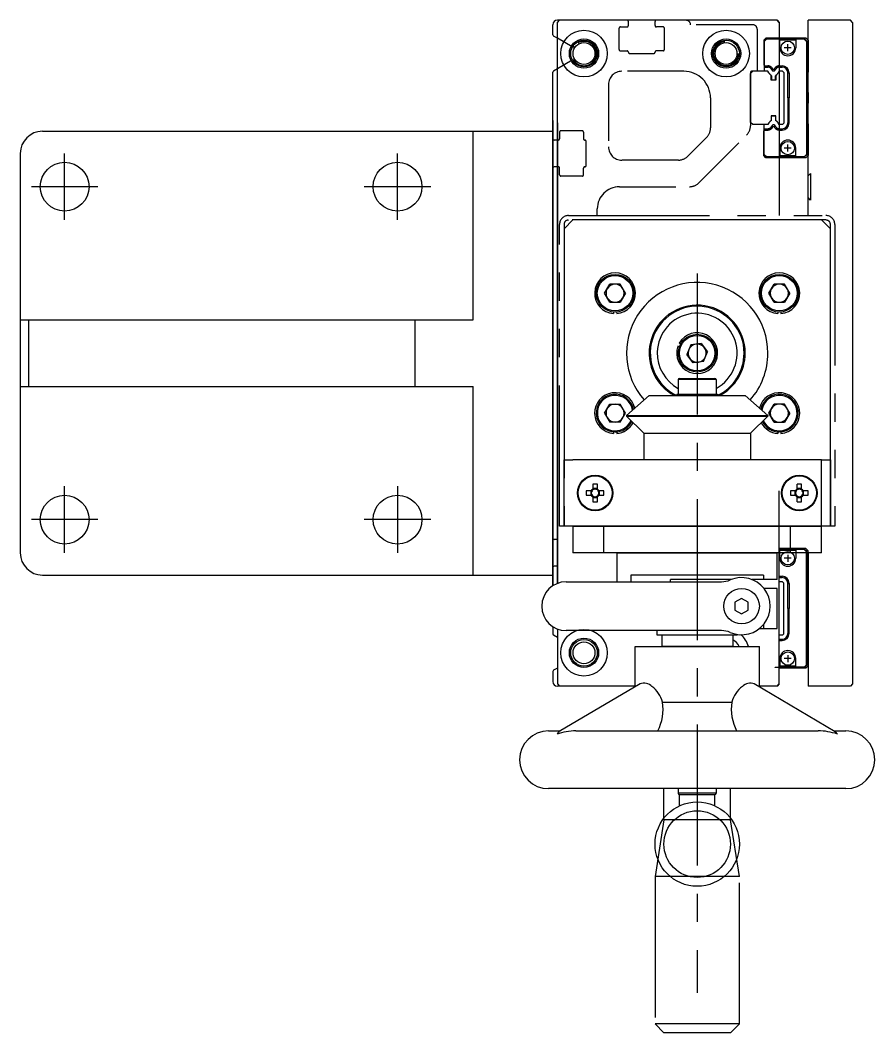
# Model space of a CAD drawing. Extents: x -165 to 327, y -498 to 35.
# Drawn here: x -152.5 to 40, y -193.1 to 35 of the extents above; entities that cross this region are included whole.
import ezdxf

# ---------------------------------------------------------------- set-up
doc = ezdxf.new("R2010")
doc.units = 0
for name, pattern in [('CENTER', [50.8, 31.75, -6.35, 6.35, -6.35]), ('DASHED', [19.05, 12.7, -6.35]), ('HIDDEN', [1.905, 1.27, -0.635]), ('PHANTOM', [63.5, 31.75, -6.35, 6.35, -6.35, 6.35, -6.35])]:
    doc.linetypes.add(name, pattern=pattern)
doc.layers.get('0').update_dxf_attribs({"linetype": 'CONTINUOUS'})

msp = doc.modelspace()

# ---------------------------------------------------------------- linework, layer by layer
at = {"color": 7, "linetype": 'CONTINUOUS'}
for p, q in [((-31, 35), (-31.5, 35)), ((-31.5, 34.5), (-31, 35)), ((-31.5, -91.87), (-31.5, 34.5)), ((18, 35), (-31, 35)), ((18, 35), (18.5, 34.5)), ((18.5, 34.5), (18, 35)), ((18.5, 34.5), (18.5, -9)), ((34.5, 35), (25, 35)), ((33, 35), (25, 35)), ((25, -9), (25, 35)), ((34.5, 35), (33, 35)), ((35, 34.5), (34.5, 35)), ((35, 34.5), (34.5, 35)), ((35, 34.5), (35, -114.5)), ((-32.5, 31.71), (-32.5, 34)), ((-31.5, 30.96), (-32.35, 31.45)), ((24.5, 31), (18.5, 31)), ((24.2, 30.8), (18.5, 30.8)), ((18.6, 30.75), (18.5, 30.75)), ((18.6, 28.8), (18.6, 30.75)), ((22.2, 30.55), (18.6, 30.55)), ((22.2, 30.75), (22.2, 28.8)), ((24.1, 30.75), (22.2, 30.75)), ((24.6, 30.25), (24.1, 30.75)), ((24.7, 30.3), (24.2, 30.8)), ((25, 30.5), (24.5, 31)), ((24.6, 30.25), (24.6, 4.75)), ((24.7, 30.3), (24.7, 4.7)), ((25, 30.5), (25, 23.3)), ((21.2, 28.8), (19.6, 28.8)), ((20.4, 28), (20.4, 29.6)), ((-32.5, -92.39), (-32.5, 23.29)), ((-31.5, 24.04), (-32.35, 23.55)), ((19.2, 23.5), (18.5, 23.5)), ((18.51, 24.73), (19.13, 24.73)), ((18.51, 24.73), (18.51, 24.43)), ((18.51, 24.43), (19.13, 24.43)), ((19.13, 24.43), (19.13, 24.73)), ((19.5, 23.2), (19.2, 23.5)), ((19.5, 23.2), (19.5, 11.8)), ((20.43, 17.5), (20.43, 23.13)), ((20.43, 23.13), (20.73, 23.13)), ((20.73, 23.13), (20.73, 17.5)), ((24.75, 22.9), (25, 23.3)), ((24.75, 22.9), (24.75, 12.1)), ((25, 18.7), (24.75, 19.1)), ((25, 18.7), (25, 16.3)), ((20.43, 17.5), (20.43, 11.87)), ((20.73, 17.5), (20.43, 17.5)), ((20.73, 11.87), (20.73, 17.5)), ((25, 16.3), (24.75, 15.9)), ((-32.5, 12.39), (-32.5, -92.39)), ((-31.5, 11.87), (-31.5, -91.87)), ((19.2, 11.5), (18.5, 11.5)), ((19.5, 11.8), (19.2, 11.5)), ((20.43, 11.87), (20.73, 11.87)), ((24.75, 12.1), (25, 11.7)), ((25, 11.7), (25, 4.5)), ((-147.5, 10), (-32.5, 10)), ((-50.5, -32.5), (-50.5, 10)), ((18.51, 10.57), (19.13, 10.57)), ((18.51, 10.27), (18.51, 10.57)), ((18.51, 10.27), (19.13, 10.27)), ((19.13, 10.57), (19.13, 10.27)), ((-31.5, 8), (-32.2, 8)), ((20.4, 5.4), (20.4, 7)), ((-152.5, 5), (-152.5, -32.5)), ((18.6, 6.2), (18.6, 4.25)), ((21.2, 6.2), (19.6, 6.2)), ((22.2, 4.25), (22.2, 6.2)), ((24.6, 4.75), (24.1, 4.25)), ((24.7, 4.7), (24.2, 4.2)), ((18.6, 4.25), (18.5, 4.25)), ((24.2, 4.2), (18.5, 4.2)), ((24.5, 4), (18.5, 4)), ((22.2, 4.45), (18.6, 4.45)), ((24.1, 4.25), (22.2, 4.25)), ((25, 4.5), (24.5, 4)), ((-31.5, 2), (-32.2, 2)), ((-28, -10), (-30, -12)), ((28, -10), (-28, -10)), ((30, -12), (28, -10)), ((-30, -12), (-30, -64)), ((30, -64), (30, -12)), ((-20.86, -26.5), (-19.68, -24.46)), ((-17.32, -24.46), (-19.68, -24.46)), ((-16.14, -26.5), (-17.32, -24.46)), ((16.14, -26.5), (17.32, -24.46)), ((19.68, -24.46), (17.32, -24.46)), ((20.86, -26.5), (19.68, -24.46)), ((-19.68, -28.54), (-20.86, -26.5)), ((-16.14, -26.5), (-17.32, -28.54)), ((17.32, -28.54), (16.14, -26.5)), ((20.86, -26.5), (19.68, -28.54)), ((-19.68, -28.54), (-17.32, -28.54)), ((17.32, -28.54), (19.68, -28.54)), ((-18.83, -30.74), (-18.86, -31.09)), ((-18.17, -30.74), (-18.14, -31.09)), ((18.17, -30.74), (18.14, -31.09)), ((18.83, -30.74), (18.86, -31.09)), ((-152.5, -32.5), (-150.67, -32.5)), ((-152.5, -32.5), (-152.5, -47.5)), ((-150.67, -32.5), (-150.67, -47.5)), ((-150.67, -32.5), (-63.52, -32.5)), ((-63.52, -47.5), (-63.52, -32.5)), ((-63.52, -32.5), (-50.5, -32.5)), ((-4, -38.56), (-4.33, -38.44)), ((-3.72, -37.95), (-4.03, -37.78)), ((-1.45, -38.14), (-2.33, -40.33)), ((0.88, -37.81), (-1.45, -38.14)), ((0.88, -37.81), (2.33, -39.67)), ((-0.88, -42.19), (-2.33, -40.33)), ((1.45, -41.86), (2.33, -39.67)), ((1.45, -41.86), (-0.88, -42.19)), ((-152.5, -47.5), (-150.67, -47.5)), ((-152.5, -47.5), (-152.5, -85)), ((-150.67, -47.5), (-63.52, -47.5)), ((-63.52, -47.5), (-50.5, -47.5)), ((-50.5, -90), (-50.5, -47.5)), ((4.25, -45.95), (-4.25, -45.95)), ((-4.25, -45.95), (-4.25, -49.2)), ((-4, -45.7), (4, -45.7)), ((4.25, -45.95), (4.25, -49.2)), ((-10.82, -49.56), (-15.92, -54.07)), ((-10.82, -49.56), (10.82, -49.56)), ((-4.6, -49.2), (4.6, -49.2)), ((-4.6, -49.21), (-4.6, -49.55)), ((4.6, -49.2), (4.6, -49.56)), ((10.82, -49.56), (15.92, -54.07)), ((-20.86, -53.5), (-19.68, -51.46)), ((-19.68, -51.46), (-17.32, -51.46)), ((-16.14, -53.5), (-17.32, -51.46)), ((16.14, -53.5), (17.32, -51.46)), ((19.68, -51.46), (17.32, -51.46)), ((20.86, -53.5), (19.68, -51.46)), ((-20.86, -53.5), (-19.68, -55.54)), ((-17.32, -55.54), (-16.14, -53.5)), ((-15.92, -54.07), (-15.92, -54.21)), ((-15.92, -54.07), (15.92, -54.07)), ((-15.92, -54.21), (-12, -58)), ((-15.92, -54.21), (15.92, -54.21)), ((15.92, -54.21), (12, -58)), ((15.92, -54.07), (15.92, -54.21)), ((17.32, -55.54), (16.14, -53.5)), ((20.86, -53.5), (19.68, -55.54)), ((-17.32, -55.54), (-19.68, -55.54)), ((17.32, -55.54), (19.68, -55.54)), ((-18.83, -57.74), (-18.86, -58.09)), ((-18.17, -57.74), (-18.14, -58.09)), ((-12, -58), (-12, -64)), ((-12, -58), (12, -58)), ((12, -58), (12, -64)), ((18.17, -57.74), (18.14, -58.09)), ((18.83, -57.74), (18.86, -58.09)), ((-30, -64), (-28, -64)), ((-30, -79), (-30, -64)), ((28, -64), (-28, -64)), ((28, -64), (30, -64)), ((28, -79), (28, -64)), ((30, -64), (30, -79)), ((-23.52, -69.52), (-23.52, -70.63)), ((-22.49, -70.52), (-23.52, -70.52)), ((-22.49, -70.63), (-22.49, -69.52)), ((22.48, -69.52), (22.48, -70.63)), ((23.51, -70.52), (22.48, -70.52)), ((23.51, -70.63), (23.51, -69.52)), ((-23.87, -70.99), (-24.98, -70.99)), ((-24.98, -72.02), (-23.87, -72.02)), ((-23.98, -70.99), (-23.98, -72.02)), ((-23.52, -72.37), (-23.52, -73.48)), ((-23.52, -72.48), (-22.49, -72.48)), ((-22.49, -73.48), (-22.49, -72.37)), ((-21.02, -70.99), (-22.13, -70.99)), ((-22.13, -72.02), (-21.02, -72.02)), ((-22.02, -72.02), (-22.02, -70.99)), ((18.5, -114.5), (18.5, -71)), ((22.13, -70.99), (21.02, -70.99)), ((21.02, -72.02), (22.13, -72.02)), ((22.02, -70.99), (22.02, -72.02)), ((22.48, -72.37), (22.48, -73.48)), ((22.48, -72.48), (23.51, -72.48)), ((23.51, -73.48), (23.51, -72.37)), ((24.98, -70.99), (23.87, -70.99)), ((23.87, -72.02), (24.98, -72.02)), ((23.98, -72.02), (23.98, -70.99)), ((-28, -79), (-30, -79)), ((28, -79), (-28, -79)), ((28, -79), (-28, -79)), ((-28, -79), (28, -79)), ((28, -79), (-28, -79)), ((28, -79), (-28, -79)), ((28, -79), (-28, -79)), ((-21.02, -85), (-21.02, -79)), ((21.02, -85), (21.02, -79)), ((30, -79), (28, -79)), ((-31.5, -82), (-32.2, -82)), ((24.5, -84), (18.5, -84)), ((24.2, -84.2), (18.5, -84.2)), ((18.6, -84.25), (18.5, -84.25)), ((18.6, -86.2), (18.6, -84.25)), ((22.2, -84.25), (22.2, -86.2)), ((24.1, -84.25), (22.2, -84.25)), ((24.6, -84.75), (24.1, -84.25)), ((24.7, -84.7), (24.2, -84.2)), ((25, -84.5), (24.5, -84)), ((-21.02, -85), (-28, -85)), ((21.02, -85), (-21.02, -85)), ((-18, -91.5), (-18, -85)), ((-18, -85), (18, -85)), ((18, -91), (18, -85)), ((18, -91), (18, -85)), ((22.2, -84.45), (18.6, -84.45)), ((21.2, -86.2), (19.6, -86.2)), ((20.4, -85.4), (20.4, -87)), ((28, -85), (21.02, -85)), ((24.6, -110.25), (24.6, -84.75)), ((24.6, -110.25), (24.6, -85)), ((24.7, -110.3), (24.7, -84.7)), ((24.7, -110.3), (24.7, -85)), ((25, -91.7), (25, -84.5)), ((25, -85), (25, -115)), ((-31.5, -88), (-32.2, -88)), ((-147.5, -90), (-50.5, -90)), ((-50.5, -90), (-32.5, -90)), ((-14.97, -90), (-14.97, -91.5)), ((14.97, -90), (-14.97, -90)), ((7.65, -91), (-6, -91)), ((-6, -91.5), (-6, -91)), ((18, -91), (12.35, -91)), ((14.97, -90), (14.97, -91)), ((14.97, -90), (14.97, -91)), ((18.51, -90.27), (19.13, -90.27)), ((18.51, -90.57), (19.13, -90.57)), ((19.13, -90.57), (19.13, -90.27)), ((-29.5, -91.5), (5.46, -91.5)), ((18, -93), (15.05, -93)), ((18, -102), (18, -93)), ((19.2, -91.5), (18.5, -91.5)), ((19.5, -91.8), (19.2, -91.5)), ((19.5, -103.2), (19.5, -91.8)), ((20.43, -91.87), (20.73, -91.87)), ((20.43, -97.5), (20.43, -91.87)), ((20.73, -91.87), (20.73, -97.5)), ((24.75, -92.1), (25, -91.7)), ((24.75, -92.1), (25, -91.7)), ((24.75, -102.9), (24.75, -92.1)), ((24.75, -102.9), (24.75, -92.1)), ((10, -95.27), (8.5, -96.13)), ((11.5, -96.13), (10, -95.27)), ((8.5, -96.13), (8.5, -97.87)), ((8.5, -97.87), (10, -98.73)), ((10, -98.73), (11.5, -97.87)), ((11.5, -97.87), (11.5, -96.13)), ((20.73, -97.5), (20.43, -97.5)), ((20.43, -97.5), (20.43, -103.13)), ((20.73, -103.13), (20.73, -97.5)), ((25, -96.3), (24.75, -95.9)), ((25, -96.3), (24.75, -95.9)), ((25, -98.7), (25, -96.3)), ((25, -98.7), (25, -96.3)), ((25, -98.7), (24.75, -99.1)), ((25, -98.7), (24.75, -99.1)), ((-32.5, -101.61), (-32.5, -103.29)), ((-31.5, -102.13), (-31.5, -114.5)), ((5.46, -102.5), (-29.5, -102.5)), ((-9, -103.5), (-9, -102.5)), ((14.06, -102), (18, -102)), ((14.97, -101.1), (14.97, -102)), ((-31.5, -104.04), (-32.35, -103.55)), ((9, -103.5), (-9, -103.5)), ((-8, -103.5), (-8, -106.1)), ((8, -103.5), (8, -106.1)), ((9, -103.5), (9, -103.37)), ((9, -103.5), (9, -103.37)), ((19.2, -103.5), (18.5, -103.5)), ((18.51, -104.43), (19.13, -104.43)), ((18.51, -104.73), (19.13, -104.73)), ((19.13, -104.43), (19.13, -104.73)), ((19.5, -103.2), (19.2, -103.5)), ((20.43, -103.13), (20.73, -103.13)), ((24.75, -102.9), (25, -103.3)), ((25, -110.5), (25, -103.3)), ((-14, -106.1), (14, -106.1)), ((-14, -115.17), (-14, -106.1)), ((8, -106.1), (-8, -106.1)), ((-8, -106.1), (8, -106.1)), ((14, -115.17), (14, -106.1)), ((18.6, -108.8), (18.6, -110.75)), ((21.2, -108.8), (19.6, -108.8)), ((20.4, -108), (20.4, -109.6)), ((22.2, -110.75), (22.2, -108.8)), ((-32.5, -111.71), (-32.5, -114)), ((-31.5, -110.96), (-32.35, -111.45)), ((18.6, -110.75), (18.5, -110.75)), ((24.2, -110.8), (18.5, -110.8)), ((24.5, -111), (18.5, -111)), ((22.2, -110.55), (18.6, -110.55)), ((24.1, -110.75), (22.2, -110.75)), ((24.6, -110.25), (24.1, -110.75)), ((24.7, -110.3), (24.2, -110.8)), ((25, -110.5), (24.5, -111)), ((-31.5, -114.5), (-31, -115)), ((-31.5, -114.5), (-31, -115)), ((-31, -115), (-31.5, -115)), ((-31, -115), (-31.5, -115)), ((-12.87, -114.49), (-31.07, -125.27)), ((-14, -115), (-31, -115)), ((31.07, -125.28), (12.86, -114.49)), ((18, -115), (14, -115)), ((18.5, -114.5), (18, -115)), ((18, -115), (18.5, -114.5)), ((33, -115), (25, -115)), ((34.5, -115), (33, -115)), ((35, -114.5), (34.5, -115)), ((-7.79, -118.6), (7.79, -118.6)), ((-33.5, -125.1), (-30.78, -125.1)), ((-27.34, -125.1), (27.26, -125.1)), ((30.76, -125.1), (33.5, -125.1)), ((33.5, -138.1), (-33.5, -138.1)), ((7.5, -138.1), (-7.5, -138.1)), ((-4.25, -138.1), (-4.25, -139.15)), ((4.25, -138.1), (4.25, -139.15)), ((4.25, -139.15), (-4.25, -139.15)), ((-4, -141.98), (-4, -139.4)), ((-4, -139.4), (4, -139.4)), ((4, -141.98), (4, -139.4))]:
    msp.add_line(p, q, dxfattribs=at)
at = {"color": 3, "linetype": 'DASHED'}
for p, q in [((-15.8, 35), (-31, 35)), ((-15.5, 33.8), (-15.5, 34.7)), ((-9.5, 33.8), (-9.5, 34.7)), ((-2.5, 35), (-9.2, 35)), ((-17.6, 28.4), (-17.6, 33.2)), ((-17.3, 33.5), (-15.8, 33.5)), ((-7.7, 33.5), (-9.2, 33.5)), ((-7.4, 28.4), (-7.4, 33.2)), ((12.5, 34), (-1.5, 34)), ((13.5, 33), (13.5, 23.5)), ((13.5, 33), (13.5, 23.5)), ((-28.13, 29.02), (-31.5, 30.96)), ((15.5, 31), (15, 30.5)), ((15, 30.5), (15, 25)), ((15.6, 30.8), (15.1, 30.3)), ((15.6, 30.75), (15.1, 30.25)), ((15.1, 30.3), (15.1, 30.25)), ((15.1, 30.25), (15.1, 24.73)), ((18.5, 31), (15.5, 31)), ((16.8, 30.8), (15.6, 30.8)), ((18.5, 30.75), (15.6, 30.75)), ((16.8, 30.8), (16.8, 30.75)), ((16.8, 30.8), (17.6, 30.8)), ((18.5, 30.8), (17.6, 30.8)), ((17.6, 30.8), (17.6, 30.75)), ((-17.3, 28.1), (-15.8, 28.1)), ((-15.2, 27.5), (-9.8, 27.5)), ((-7.7, 28.1), (-9.2, 28.1)), ((-28.13, 25.98), (-31.5, 24.04)), ((-3, 23.5), (-17, 23.5)), ((12.5, 23.5), (12, 23)), ((12, 23.2), (12, 11.24)), ((12, 12), (12, 23)), ((13.5, 23.5), (12.3, 23.5)), ((15.94, 23.5), (12.5, 23.5)), ((15, 25), (15.1, 24.78)), ((15.1, 24.73), (15.1, 24.43)), ((15.1, 24.73), (15.89, 24.73)), ((15.1, 24.43), (15.1, 23.5)), ((15.1, 24.43), (15.89, 24.43)), ((15.89, 24.73), (15.89, 24.43)), ((16.15, 23.13), (15.94, 23.5)), ((17.02, 24.08), (16.76, 23.93)), ((16.76, 23.93), (16.85, 23.77)), ((17.11, 23.92), (16.85, 23.77)), ((17.02, 24.08), (17.11, 23.92)), ((17.11, 23.92), (17.12, 23.91)), ((17.11, 23.92), (17.11, 23.92)), ((17.12, 23.91), (17.11, 23.92)), ((17.38, 24.08), (17.29, 23.92)), ((17.29, 23.92), (17.55, 23.77)), ((17.29, 23.92), (17.29, 23.92)), ((17.38, 24.08), (17.64, 23.93)), ((17.55, 23.77), (17.64, 23.93)), ((18.46, 23.5), (18.25, 23.13)), ((18.5, 23.5), (18.46, 23.5)), ((16.7, 21.5), (16.7, 22.61)), ((16.7, 22.53), (16.75, 22.51)), ((17.7, 21.5), (16.7, 21.5)), ((16.75, 22.51), (16.75, 21.55)), ((16.75, 21.55), (17.65, 21.55)), ((17.7, 22.53), (17.65, 22.51)), ((17.65, 21.55), (17.65, 22.51)), ((17.7, 22.61), (17.7, 21.5)), ((-20, 20.5), (-20, 6.5)), ((3, 17.5), (3, 10.73)), ((12.5, 11.5), (12, 12)), ((15.94, 11.5), (12.5, 11.5)), ((15.1, 10.57), (15.1, 11.5)), ((16.15, 11.87), (15.94, 11.5)), ((16.7, 13.5), (16.7, 12.39)), ((17.7, 13.5), (16.7, 13.5)), ((16.7, 12.47), (16.75, 12.49)), ((16.75, 12.49), (16.75, 13.45)), ((16.75, 13.45), (17.65, 13.45)), ((17.65, 13.45), (17.65, 12.49)), ((17.7, 12.47), (17.65, 12.49)), ((17.7, 12.39), (17.7, 13.5)), ((18.46, 11.5), (18.25, 11.87)), ((18.5, 11.5), (18.46, 11.5)), ((-31, 9.8), (-31, 8.3)), ((-25.9, 10.1), (-30.7, 10.1)), ((-25.6, 9.8), (-25.6, 8.3)), ((15, 10), (15.1, 10.22)), ((15, 4.5), (15, 10)), ((15.1, 10.27), (15.1, 10.57)), ((15.1, 10.57), (15.89, 10.57)), ((15.1, 4.75), (15.1, 10.27)), ((15.1, 10.27), (15.89, 10.27)), ((15.89, 10.27), (15.89, 10.57)), ((16.76, 11.07), (16.85, 11.23)), ((17.02, 10.92), (16.76, 11.07)), ((17.11, 11.08), (16.85, 11.23)), ((17.02, 10.92), (17.11, 11.08)), ((17.11, 11.08), (17.12, 11.09)), ((17.12, 11.09), (17.11, 11.08)), ((17.11, 11.08), (17.11, 11.08)), ((17.29, 11.08), (17.55, 11.23)), ((17.38, 10.92), (17.29, 11.08)), ((17.29, 11.08), (17.29, 11.08)), ((17.38, 10.92), (17.64, 11.07)), ((17.55, 11.23), (17.64, 11.07)), ((-31.3, 8), (-31.5, 8)), ((-25, 2.3), (-25, 7.7)), ((2.12, 8.61), (-2.11, 4.38)), ((0.38, -1.62), (11.12, 9.12)), ((15.1, 4.7), (15.1, 4.75)), ((15.6, 4.25), (15.1, 4.75)), ((15.6, 4.2), (15.1, 4.7)), ((-4.23, 3.5), (-17, 3.5)), ((15.5, 4), (15, 4.5)), ((18.5, 4), (15.5, 4)), ((18.5, 4.25), (15.6, 4.25)), ((16.8, 4.2), (15.6, 4.2)), ((16.8, 4.2), (16.8, 4.25)), ((16.8, 4.2), (17.6, 4.2)), ((17.6, 4.2), (17.6, 4.25)), ((18.5, 4.2), (17.6, 4.2)), ((-31.3, 2), (-31.5, 2)), ((-31, 0.2), (-31, 1.7)), ((-25.6, 0.2), (-25.6, 1.7)), ((25, -0.04), (25.54, 0.5)), ((25.54, 0.5), (25.54, -5.5)), ((-25.9, -0.1), (-30.7, -0.1)), ((-17.5, -2.5), (-1.74, -2.5)), ((25.54, -5.5), (25, -4.96)), ((-22.5, -9), (-22.5, -7.5)), ((17.6, -110.8), (17.6, -110.75)), ((18.5, -110.8), (17.6, -110.8)), ((-15.8, -115), (-31, -115))]:
    msp.add_line(p, q, dxfattribs=at)
at = {"color": 1, "linetype": 'CENTER'}
for p, q in [((-142.5, -10), (-142.5, 5)), ((-67.5, -10), (-67.5, 5)), ((-135, -2.5), (-150, -2.5)), ((-60, -2.5), (-75, -2.5)), ((0, -22.08), (0, -184.1)), ((-142.5, -85), (-142.5, -70)), ((-67.5, -70), (-67.5, -85)), ((-135, -77.5), (-150, -77.5)), ((-60, -77.5), (-75, -77.5))]:
    msp.add_line(p, q, dxfattribs=at)
at = {"color": 3, "linetype": 'PHANTOM'}
for p, q in [((-29, -9), (29, -9)), ((-31, -79), (-31, -11)), ((-30, -11), (-30, -79)), ((29, -10), (-29, -10)), ((30, -79), (30, -11)), ((31, -11), (31, -79)), ((-30, -79), (-31, -79)), ((31, -79), (30, -79)), ((-7.5, -145.1), (-7.5, -138.1)), ((7.5, -145.1), (7.5, -138.1)), ((-7.5, -145.1), (-9.5, -157.89)), ((7.5, -145.1), (-7.5, -145.1)), ((9.5, -157.89), (7.5, -145.1)), ((9.5, -157.89), (-9.5, -157.89)), ((-9.5, -157.89), (-9.5, -191.1)), ((9.5, -191.1), (9.5, -157.89)), ((-7.5, -193.1), (-9.5, -191.1)), ((9.5, -191.1), (-9.5, -191.1)), ((9.5, -191.1), (7.5, -193.1)), ((7.5, -193.1), (-7.5, -193.1))]:
    msp.add_line(p, q, dxfattribs=at)
at = {"color": 7, "linetype": 'HIDDEN'}
for p, q in [((-21.25, -79), (-15.8, -79)), ((-15.75, -79), (-21.2, -79)), ((-15.75, -79), (-21.2, -79)), ((-16.4, -79), (-20.6, -79)), ((-16.4, -79), (-20.6, -79)), ((-20.6, -79), (-16.4, -79)), ((-20.6, -79), (-16.4, -79)), ((-16.4, -79), (-20.6, -79)), ((-16.4, -79), (-20.6, -79)), ((-11.4, -79), (-15.6, -79)), ((-11.4, -79), (-15.6, -79)), ((15.75, -79), (21.2, -79)), ((21.25, -79), (15.8, -79)), ((21.25, -79), (15.8, -79)), ((20.6, -79), (16.4, -79)), ((20.6, -79), (16.4, -79)), ((16.4, -79), (20.6, -79)), ((16.4, -79), (20.6, -79)), ((20.6, -79), (16.4, -79)), ((20.6, -79), (16.4, -79))]:
    msp.add_line(p, q, dxfattribs=at)
at = {"color": 7}
for points in [[(-28, -79, 0), (-28, -79.09, 0), (-28, -79.19, 0), (-28, -79.29, 0), (-28, -79.38, 0), (-28, -79.48, 0), (-28, -79.57, 0), (-28, -79.67, 0), (-28, -79.76, 0), (-28, -79.86, 0), (-28, -79.95, 0), (-28, -80.05, 0), (-28, -80.14, 0), (-28, -80.24, 0), (-28, -80.33, 0), (-28, -80.43, 0), (-28, -80.52, 0), (-28, -80.62, 0), (-28, -80.71, 0), (-28, -80.81, 0), (-28, -80.9, 0), (-28, -81, 0), (-28, -81.09, 0), (-28, -81.19, 0), (-28, -81.29, 0), (-28, -81.38, 0), (-28, -81.48, 0), (-28, -81.57, 0), (-28, -81.67, 0), (-28, -81.76, 0), (-28, -81.86, 0), (-28, -81.95, 0), (-28, -82.05, 0), (-28, -82.14, 0), (-28, -82.24, 0), (-28, -82.33, 0), (-28, -82.43, 0), (-28, -82.52, 0), (-28, -82.62, 0), (-28, -82.71, 0), (-28, -82.81, 0), (-28, -82.9, 0), (-28, -83, 0), (-28, -83.09, 0), (-28, -83.19, 0), (-28, -83.29, 0), (-28, -83.38, 0), (-28, -83.48, 0), (-28, -83.57, 0), (-28, -83.67, 0), (-28, -83.76, 0), (-28, -83.86, 0), (-28, -83.95, 0), (-28, -84.05, 0), (-28, -84.14, 0), (-28, -84.24, 0), (-28, -84.33, 0), (-28, -84.43, 0), (-28, -84.52, 0), (-28, -84.62, 0), (-28, -84.71, 0), (-28, -84.81, 0), (-28, -84.9, 0), (-28, -85, 0)], [(28, -85, 0), (28, -84.9, 0), (28, -84.81, 0), (28, -84.71, 0), (28, -84.62, 0), (28, -84.52, 0), (28, -84.43, 0), (28, -84.33, 0), (28, -84.24, 0), (28, -84.14, 0), (28, -84.05, 0), (28, -83.95, 0), (28, -83.86, 0), (28, -83.76, 0), (28, -83.67, 0), (28, -83.57, 0), (28, -83.48, 0), (28, -83.38, 0), (28, -83.29, 0), (28, -83.19, 0), (28, -83.09, 0), (28, -83, 0), (28, -82.9, 0), (28, -82.81, 0), (28, -82.71, 0), (28, -82.62, 0), (28, -82.52, 0), (28, -82.43, 0), (28, -82.33, 0), (28, -82.24, 0), (28, -82.14, 0), (28, -82.05, 0), (28, -81.95, 0), (28, -81.86, 0), (28, -81.76, 0), (28, -81.67, 0), (28, -81.57, 0), (28, -81.48, 0), (28, -81.38, 0), (28, -81.29, 0), (28, -81.19, 0), (28, -81.09, 0), (28, -81, 0), (28, -80.9, 0), (28, -80.81, 0), (28, -80.71, 0), (28, -80.62, 0), (28, -80.52, 0), (28, -80.43, 0), (28, -80.33, 0), (28, -80.24, 0), (28, -80.14, 0), (28, -80.05, 0), (28, -79.95, 0), (28, -79.86, 0), (28, -79.76, 0), (28, -79.67, 0), (28, -79.57, 0), (28, -79.48, 0), (28, -79.38, 0), (28, -79.29, 0), (28, -79.19, 0), (28, -79.09, 0), (28, -79, 0)]]:
    msp.add_polyline3d(points, dxfattribs=at)
at = {"color": 7, "linetype": 'CONTINUOUS'}
for centre, radius in [((-25.5, 27.5), 5.25), ((6.5, 27.5), 5.25), ((-25.5, 27.5), 3.3), ((-25.5, 27.5), 2.46), ((6.5, 27.5), 3.3), ((6.5, 27.5), 2.46), ((20.4, 28.8), 1.5), ((20.4, 6.2), 1.5), ((-142.5, -2.5), 5.5), ((-67.5, -2.5), 5.5), ((-18.5, -26.5), 4.25), ((-18.5, -26.5), 4), ((18.5, -26.5), 4.25), ((18.5, -26.5), 4), ((0, -40), 4.25), ((0, -40), 4), ((-23, -71.5), 4), ((-23, -71.5), 3.85), ((23, -71.5), 4), ((23, -71.5), 3.85), ((-142.5, -77.5), 5.5), ((-67.5, -77.5), 5.5), ((20.4, -86.2), 1.5), ((10, -97), 4), ((-25.5, -107.5), 5.25), ((-25.5, -107.5), 3.3), ((-25.5, -107.5), 2.46), ((20.4, -108.8), 1.5), ((0, -150.6), 9.5), ((0, -150.6), 7.5)]:
    msp.add_circle(centre, radius, dxfattribs=at)
at = {"color": 3, "linetype": 'CONTINUOUS'}
for centre in [(-25.5, 27.5), (6.5, 27.5), (-25.5, -107.5)]:
    msp.add_circle(centre, 3, dxfattribs=at)
at = {"color": 3, "linetype": 'DASHED'}
msp.add_circle((6.5, 27.5), 2.75, dxfattribs=at)
at = {"color": 7, "linetype": 'CONTINUOUS'}
for centre, radius, start, end in [((-31.5, 34), 1, 90, 180), ((-32.2, 31.71), 0.3, 180, 240), ((20.4, 28.8), 1.8, 180, 0), ((-32.2, 23.29), 0.3, 120, 180), ((18.51, 23.43), 1.3, 90, 90.2346), ((18.51, 23.43), 1, 90, 90.3049), ((19.13, 23.13), 1.6, 0.0008, 89.9992), ((19.13, 23.13), 1.3, 0, 90), ((19.13, 11.87), 1.3, 270, 0), ((19.13, 11.87), 1.6, 270.0008, 359.9992), ((-147.5, 5), 5, 90, 180), ((18.51, 11.57), 1, 269.6951, 270), ((18.51, 11.57), 1.3, 269.7654, 270), ((-32.2, 8.3), 0.3, 180, 270), ((20.4, 6.2), 1.8, 0, 180), ((-32.2, 1.7), 0.3, 90, 180), ((-18.5, -26.5), 4.6, 274.5, 265.5), ((18.5, -26.5), 4.6, 274.5, 265.5), ((-18.5, -26.5), 2.04, 90, 150), ((-18.5, -26.5), 2.04, 30, 90), ((0, -40), 15.93, 0, 221.4611), ((18.5, -26.5), 2.04, 90, 150), ((18.5, -26.5), 2.04, 30, 90), ((-18.5, -26.5), 2.04, 150, 210), ((-18.5, -26.5), 2.04, 330, 30), ((18.5, -26.5), 2.04, 150, 210), ((18.5, -26.5), 2.04, 330, 30), ((-18.5, -26.5), 2.04, 210, 270), ((-18.5, -26.5), 2.04, 270, 330), ((0, -40), 10.82, 0, 242.0695), ((0, -40), 10.57, 0, 244.2063), ((18.5, -26.5), 2.04, 210, 270), ((18.5, -26.5), 2.04, 270, 330), ((0, -40), 9, 298.1786, 178.6583), ((0, -40), 4.6, 160.1532, 151.1532), ((0, -40), 2.04, 98.0314, 158.0314), ((0, -40), 2.04, 38.0314, 98.0314), ((0, -40), 2.04, 338.0314, 38.0314), ((0, -40), 9, 178.6583, 241.8214), ((0, -40), 2.04, 158.0314, 218.0314), ((0, -40), 2.04, 278.0314, 338.0314), ((0, -40), 10.57, 295.7937, 0), ((0, -40), 10.82, 297.9305, 0), ((0, -40), 15.93, 318.5389, 0), ((0, -40), 2.04, 218.0314, 278.0314), ((-4, -45.95), 0.25, 90, 180), ((4, -45.95), 0.25, 0, 90), ((-18.5, -53.5), 4.6, 13.8449, 265.5), ((-18.5, -53.5), 4.25, 11.3527, 270), ((-18.5, -53.5), 4, 9.2523, 270), ((18.5, -53.5), 4.6, 274.5, 166.1551), ((18.5, -53.5), 4.25, 270, 168.6473), ((18.5, -53.5), 4, 270, 170.7477), ((-18.5, -53.5), 2.04, 90, 150), ((-18.5, -53.5), 2.04, 30, 90), ((18.5, -53.5), 2.04, 90, 150), ((18.5, -53.5), 2.04, 30, 90), ((-18.5, -53.5), 2.04, 150, 210), ((-18.5, -53.5), 2.04, 210, 270), ((-18.5, -53.5), 2.04, 270, 330), ((-18.5, -53.5), 2.04, 330, 30), ((18.5, -53.5), 2.04, 150, 210), ((18.5, -53.5), 2.04, 210, 270), ((18.5, -53.5), 2.04, 270, 330), ((18.5, -53.5), 2.04, 330, 30), ((-18.5, -53.5), 4, 270, 334.6365), ((-18.5, -53.5), 4.25, 270, 333.5035), ((-18.5, -53.5), 4.6, 274.5, 332.1337), ((18.5, -53.5), 4.6, 207.8663, 265.5), ((18.5, -53.5), 4.25, 206.4965, 270), ((18.5, -53.5), 4, 205.3635, 270), ((-23, -71.5), 1.01, 120.6869, 149.3131), ((-23, -83.89), 14.38, 87.9477, 92.0523), ((-23, -71.5), 0.851, 52.7589, 127.2411), ((-23, -71.5), 1.01, 30.6869, 59.3131), ((23, -71.5), 1.01, 120.6869, 149.3131), ((23, -83.89), 14.38, 87.9477, 92.0523), ((23, -71.5), 0.851, 52.7589, 127.2411), ((23, -71.5), 1.01, 30.6869, 59.3131), ((-10.61, -71.5), 14.38, 177.9477, 182.0523), ((-23, -71.5), 1.01, 210.6869, 239.3131), ((-23, -71.5), 0.851, 142.7589, 217.2411), ((-23, -71.5), 0.851, 127.2411, 142.7589), ((-23, -71.5), 0.851, 217.2411, 232.7589), ((-23, -71.5), 0.851, 232.7589, 307.2411), ((-23, -71.5), 0.851, 37.2411, 52.7589), ((-23, -71.5), 0.851, 307.2411, 322.7589), ((-23, -71.5), 1.01, 300.6869, 329.3131), ((-23, -71.5), 0.851, 322.7589, 37.2411), ((-35.39, -71.5), 14.38, 357.9477, 2.0523), ((35.39, -71.5), 14.38, 177.9477, 182.0523), ((23, -71.5), 1.01, 210.6869, 239.3131), ((23, -71.5), 0.851, 142.7589, 217.2411), ((23, -71.5), 0.851, 127.2411, 142.7589), ((23, -71.5), 0.851, 217.2411, 232.7589), ((23, -71.5), 0.851, 232.7589, 307.2411), ((23, -71.5), 0.851, 37.2411, 52.7589), ((23, -71.5), 0.851, 307.2411, 322.7589), ((23, -71.5), 1.01, 300.6869, 329.3131), ((23, -71.5), 0.851, 322.7589, 37.2411), ((10.61, -71.5), 14.38, 357.9477, 2.0523), ((-23, -59.11), 14.38, 267.9477, 272.0523), ((23, -59.11), 14.38, 267.9477, 272.0523), ((-32.2, -81.7), 0.3, 180, 270), ((-147.5, -85), 5, 180, 270), ((20.4, -86.2), 1.8, 180, 360), ((-32.2, -88.3), 0.3, 90, 180), ((5.46, -86.5), 5, 270, 293.3659), ((10, -97), 6.44, 246.6341, 113.3659), ((19.13, -91.87), 1.6, 0.0008, 89.9992), ((19.13, -91.87), 1.3, 360, 90), ((-29.5, -97), 5.5, 90, 270), ((5.46, -107.5), 5, 66.6341, 90), ((-32.2, -103.29), 0.3, 180, 240), ((6.5, -107.5), 3.3, 25.1044, 62.9653), ((6.5, -107.5), 5.25, 15.467, 50.6357), ((19.13, -103.13), 1.3, 270, 360), ((19.13, -103.13), 1.6, 270.0008, 359.9992), ((20.4, -108.8), 1.8, 360, 180), ((-32.2, -111.71), 0.3, 120, 180), ((-31.5, -114), 1, 180, 270), ((-31.5, -114), 1, 180, 270), ((-12, -116.99), 2.64, 46.6036, 109.0864), ((-14.29, -120.44), 6.76, 15.7696, 52.5638), ((14.29, -120.44), 6.76, 127.4362, 164.2304), ((12, -116.99), 2.64, 70.9136, 133.3964), ((-18.53, -120.15), 10.85, 332.8197, 8.2299), ((18.53, -120.15), 10.85, 171.7701, 207.1803), ((-33.5, -131.6), 6.5, 90, 270), ((-27.36, -137.91), 12.81, 89.9272, 109.2375), ((-30.48, -126.34), 1.22, 119.0683, 154.5286), ((27.35, -137.92), 12.82, 70.7672, 90.4281), ((30.48, -126.34), 1.22, 25.4714, 60.9317), ((33.5, -131.6), 6.5, 270, 90), ((-4, -139.15), 0.25, 180, 270), ((4, -139.15), 0.251, 270.0649, 359.8434)]:
    msp.add_arc(centre, radius, start, end, dxfattribs=at)
at = {"color": 3, "linetype": 'DASHED'}
for centre, radius, start, end in [((-15.8, 34.7), 0.3, 0, 90), ((-9.2, 34.7), 0.3, 90, 180), ((-2.5, 34), 1, 0, 90), ((-17.3, 33.2), 0.3, 90, 180), ((-15.8, 33.8), 0.3, 270, 0), ((-9.2, 33.8), 0.3, 180, 270), ((-7.7, 33.2), 0.3, 0, 90), ((12.5, 33), 1, 0, 90), ((12.5, 33), 1, 0, 90), ((-25.5, 27.5), 2.75, 215.6448, 144.3552), ((-27.98, 29.28), 0.3, 240, 324.3552), ((-17.3, 28.4), 0.3, 180, 270), ((-15.8, 27.8), 0.3, 0, 90), ((-15.2, 27.8), 0.3, 180, 270), ((-9.8, 27.8), 0.3, 270, 0), ((-9.2, 27.8), 0.3, 90, 180), ((-7.7, 28.4), 0.3, 270, 0), ((-27.98, 25.72), 0.3, 35.6448, 120), ((-17, 20.5), 3, 90, 180), ((-3, 17.5), 6, 0, 90), ((12.3, 23.2), 0.3, 90, 180), ((15.89, 23.43), 1.3, 30, 90), ((15.89, 23.43), 1, 30, 90), ((17.29, 23.79), 1.32, 210, 243.402), ((17.2, 23.97), 0.4, 210, 330), ((18.51, 23.43), 1.3, 90.2346, 150), ((18.51, 23.43), 1, 90.3049, 150), ((17.11, 23.79), 1.32, 296.598, 330), ((17.29, 11.21), 1.32, 116.598, 150), ((17.2, 11.03), 0.4, 30, 150), ((17.11, 11.21), 1.32, 30, 63.402), ((-30.7, 9.8), 0.3, 90, 180), ((-25.9, 9.8), 0.3, 0, 90), ((0, 10.73), 3, 315, 0), ((9, 11.24), 3, 315, 0), ((15.89, 11.57), 1, 270, 330), ((15.89, 11.57), 1.3, 270, 330), ((18.51, 11.57), 1.3, 210, 269.7654), ((18.51, 11.57), 1, 210, 269.6951), ((-31.3, 8.3), 0.3, 270, 0), ((-25.3, 8.3), 0.3, 180, 270), ((-25.3, 7.7), 0.3, 0, 90), ((-17, 6.5), 3, 180, 270), ((-25.3, 2.3), 0.3, 270, 0), ((-4.23, 6.5), 3, 270, 315), ((-31.3, 1.7), 0.3, 0, 90), ((-30.7, 0.2), 0.3, 180, 270), ((-25.9, 0.2), 0.3, 270, 0), ((-25.3, 1.7), 0.3, 90, 180), ((-1.74, 0.5), 3, 270, 315), ((-17.5, -7.5), 5, 90, 180)]:
    msp.add_arc(centre, radius, start, end, dxfattribs=at)
at = {"color": 3, "linetype": 'PHANTOM'}
for centre, radius, start, end in [((-29, -11), 2, 90, 180), ((29, -11), 2, 0, 90), ((-29, -11), 1, 90, 180), ((29, -11), 1, 0, 90)]:
    msp.add_arc(centre, radius, start, end, dxfattribs=at)

doc.saveas('drawing.dxf')
